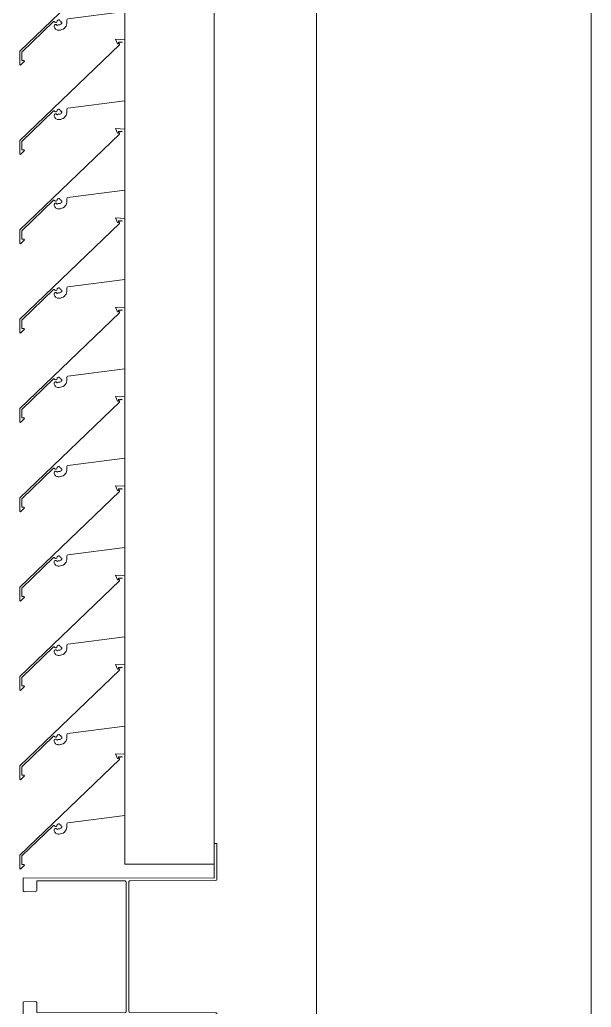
# Model space of a CAD drawing. Header units: millimetres. Extents: x -220592 to 404889, y -217665 to 38245.
# Drawn here: x 7742.18 to 7746.34, y -47967.79 to -47960.6 of the extents above; entities that cross this region are included whole.
import ezdxf

# ---------------------------------------------------------------- set-up
doc = ezdxf.new("R2010")
doc.units = ezdxf.units.MM
doc.linetypes.add('XKITLINE00', pattern=[0])
doc.layers.add('Part', color=7, linetype='Continuous', lineweight=0)

# ---------------------------------------------------------------- blocks, each defined once
blk = doc.blocks.new('*A15047')
at = {"layer": 'Part', "color": 7, "linetype": 'XKITLINE00', "lineweight": 0}
for p, q in [((8.69, 356.643483), (8.69, 102.780027)), ((6.69, 102.780027), (6.69, 273.099959))]:
    blk.add_line(p, q, dxfattribs=at)
blk = doc.blocks.new('*A15753')
at = {"layer": 'Part', "color": 7, "linetype": 'XKITLINE00', "lineweight": 0}
for p, q in [((5.944368, 243.365225), (5.944412, 243.615225)), ((5.944412, 243.615225), (5.964412, 243.615222)), ((5.964412, 243.615222), (5.964367, 243.355222)), ((4.555113, 243.271641), (4.554368, 243.365468)), ((4.554368, 243.365468), (5.944368, 243.365225)), ((4.654365, 243.34545), (4.654353, 243.27545)), ((5.298192, 243.344577), (4.654365, 243.34545)), ((5.302679, 243.340893), (5.298192, 243.344577)), ((5.304363, 243.335337), (5.302679, 243.340893)), ((5.303437, 242.39151), (5.304363, 243.335337)), ((5.324363, 243.335333), (5.324199, 242.395333)), ((5.325125, 243.33916), (5.324363, 243.335333)), ((5.328809, 243.343647), (5.325125, 243.33916)), ((5.334365, 243.345332), (5.328809, 243.343647)), ((5.958192, 243.345984), (5.334365, 243.345332)), ((5.96268, 243.349666), (5.958192, 243.345984)), ((5.964367, 243.355222), (5.96268, 243.349666)), ((4.558796, 243.267152), (4.555113, 243.271641)), ((4.564351, 243.265466), (4.558796, 243.267152)), ((4.648178, 243.266213), (4.564351, 243.265466)), ((4.652666, 243.269895), (4.648178, 243.266213)), ((4.654353, 243.27545), (4.652666, 243.269895)), ((4.554194, 242.365468), (4.55421, 242.455468)), ((4.55421, 242.455468), (4.555896, 242.461023)), ((4.555896, 242.461023), (4.560384, 242.464706)), ((4.560384, 242.464706), (4.644211, 242.465452)), ((4.644211, 242.465452), (4.649767, 242.463766)), ((4.649767, 242.463766), (4.653449, 242.459277)), ((4.653449, 242.459277), (4.654197, 242.38545)), ((4.654197, 242.38545), (5.294197, 242.385339)), ((5.294197, 242.385339), (5.299753, 242.387023)), ((5.299753, 242.387023), (5.303437, 242.39151)), ((5.324199, 242.395333), (5.325883, 242.389777)), ((5.325883, 242.389777), (5.330371, 242.386094)), ((5.330371, 242.386094), (5.954197, 242.385223)), ((5.954197, 242.385223), (5.959753, 242.383537)), ((5.959753, 242.383537), (5.963435, 242.379049)), ((5.963435, 242.379049), (5.96415, 242.115222)), ((5.944194, 242.365225), (4.554194, 242.365468)), ((5.94415, 242.115225), (5.944194, 242.365225)), ((5.96415, 242.115222), (5.94415, 242.115225))]:
    blk.add_line(p, q, dxfattribs=at)
blk = doc.blocks.new('*A15760')
at = {"layer": 'Part', "color": 7, "linetype": 'XKITLINE00', "lineweight": 0}
for p, q in [((5.255094, 250.077984), (4.529972, 249.381738)), ((5.294696, 250.115326), (5.227201, 250.11794)), ((5.227201, 250.11794), (5.242736, 250.084453)), ((5.242736, 250.084453), (5.247859, 250.084865)), ((5.247859, 250.084865), (5.247988, 250.097056)), ((5.247988, 250.097056), (5.272971, 250.100196)), ((5.257991, 250.096527), (5.255094, 250.077984)), ((5.275007, 250.093623), (5.257991, 250.096527)), ((5.272971, 250.100196), (5.275007, 250.093623)), ((4.880888, 249.616618), (5.294696, 249.669622)), ((4.545007, 249.375371), (4.776023, 249.596774)), ((4.776023, 249.596774), (4.781182, 249.597866)), ((4.78333, 249.571956), (4.78069, 249.566482)), ((4.78069, 249.566482), (4.781186, 249.558712)), ((4.781182, 249.597866), (4.784837, 249.593239)), ((4.781186, 249.558712), (4.782921, 249.553216)), ((4.788474, 249.575193), (4.78333, 249.571956)), ((4.784837, 249.593239), (4.789301, 249.589385)), ((4.794552, 249.575205), (4.788474, 249.575193)), ((4.789301, 249.589385), (4.795195, 249.589591)), ((4.799708, 249.571987), (4.794552, 249.575205)), ((4.795195, 249.589591), (4.799378, 249.593748)), ((4.799378, 249.593748), (4.802492, 249.601322)), ((4.80265, 249.566515), (4.799708, 249.571987)), ((4.802492, 249.601322), (4.807159, 249.606108)), ((4.80468, 249.571496), (4.80265, 249.566515)), ((4.809491, 249.573903), (4.80468, 249.571496)), ((4.807159, 249.606108), (4.813235, 249.608898)), ((4.815409, 249.572998), (4.809491, 249.573903)), ((4.813235, 249.608898), (4.819907, 249.60932)), ((4.821909, 249.573342), (4.815409, 249.572998)), ((4.819907, 249.60932), (4.822229, 249.60193)), ((4.827877, 249.57594), (4.821909, 249.573342)), ((4.822229, 249.60193), (4.829394, 249.600986)), ((4.832559, 249.580462), (4.827877, 249.57594)), ((4.829394, 249.600986), (4.828225, 249.593926)), ((4.828225, 249.593926), (4.83593, 249.59282)), ((4.835361, 249.586336), (4.832559, 249.580462)), ((4.83593, 249.59282), (4.835361, 249.586336)), ((4.854591, 249.548618), (4.861687, 249.556005)), ((4.861687, 249.556005), (4.867327, 249.564555)), ((4.867327, 249.564555), (4.871325, 249.573985)), ((4.871325, 249.573985), (4.873548, 249.583984)), ((4.872437, 249.604354), (4.872676, 249.609876)), ((4.873923, 249.59422), (4.872437, 249.604354)), ((4.872676, 249.609876), (4.875813, 249.614428)), ((4.873548, 249.583984), (4.873923, 249.59422)), ((4.875813, 249.614428), (4.880888, 249.616618)), ((4.782921, 249.553216), (4.785675, 249.548153)), ((4.785675, 249.548153), (4.789347, 249.54371)), ((4.789347, 249.54371), (4.7938, 249.540052)), ((4.7938, 249.540052), (4.79887, 249.537312)), ((4.79887, 249.537312), (4.804371, 249.535593)), ((4.804371, 249.535593), (4.810099, 249.534957)), ((4.810099, 249.534957), (4.816898, 249.534859)), ((4.816898, 249.534859), (4.827111, 249.535644)), ((4.827111, 249.535644), (4.837012, 249.538267)), ((4.837012, 249.538267), (4.846275, 249.54264)), ((4.846275, 249.54264), (4.854591, 249.548618)), ((4.529972, 249.381738), (4.530525, 249.282587)), ((4.54535, 249.314025), (4.545007, 249.375371)), ((4.530525, 249.282587), (4.535206, 249.280119)), ((4.535206, 249.280119), (4.563855, 249.309007)), ((4.56277, 249.313928), (4.54535, 249.314025)), ((4.563855, 249.309007), (4.56277, 249.313928))]:
    blk.add_line(p, q, dxfattribs=at)
blk = doc.blocks.new('*A15761')
at = {"layer": 'Part', "color": 7, "linetype": 'XKITLINE00', "lineweight": 0}
for p, q in [((5.255094, 249.427984), (4.529972, 248.731738)), ((5.294696, 249.465326), (5.227201, 249.46794)), ((5.227201, 249.46794), (5.242736, 249.434453)), ((5.242736, 249.434453), (5.247859, 249.434865)), ((5.247859, 249.434865), (5.247988, 249.447056)), ((5.247988, 249.447056), (5.272971, 249.450196)), ((5.257991, 249.446527), (5.255094, 249.427984)), ((5.275007, 249.443623), (5.257991, 249.446527)), ((5.272971, 249.450196), (5.275007, 249.443623)), ((4.880888, 248.966618), (5.294696, 249.019622)), ((4.545007, 248.725371), (4.776023, 248.946774)), ((4.776023, 248.946774), (4.781182, 248.947866)), ((4.78333, 248.921956), (4.78069, 248.916482)), ((4.78069, 248.916482), (4.781186, 248.908712)), ((4.781182, 248.947866), (4.784837, 248.943239)), ((4.781186, 248.908712), (4.782921, 248.903216)), ((4.788474, 248.925193), (4.78333, 248.921956)), ((4.784837, 248.943239), (4.789301, 248.939385)), ((4.794552, 248.925205), (4.788474, 248.925193)), ((4.789301, 248.939385), (4.795195, 248.939591)), ((4.799708, 248.921987), (4.794552, 248.925205)), ((4.795195, 248.939591), (4.799378, 248.943748)), ((4.799378, 248.943748), (4.802492, 248.951322)), ((4.80265, 248.916515), (4.799708, 248.921987)), ((4.802492, 248.951322), (4.807159, 248.956108)), ((4.80468, 248.921496), (4.80265, 248.916515)), ((4.809491, 248.923903), (4.80468, 248.921496)), ((4.807159, 248.956108), (4.813235, 248.958898)), ((4.815409, 248.922998), (4.809491, 248.923903)), ((4.813235, 248.958898), (4.819907, 248.95932)), ((4.821909, 248.923342), (4.815409, 248.922998)), ((4.819907, 248.95932), (4.822229, 248.95193)), ((4.827877, 248.92594), (4.821909, 248.923342)), ((4.822229, 248.95193), (4.829394, 248.950986)), ((4.832559, 248.930462), (4.827877, 248.92594)), ((4.829394, 248.950986), (4.828225, 248.943926)), ((4.828225, 248.943926), (4.83593, 248.94282)), ((4.835361, 248.936336), (4.832559, 248.930462)), ((4.83593, 248.94282), (4.835361, 248.936336)), ((4.861687, 248.906005), (4.867327, 248.914555)), ((4.867327, 248.914555), (4.871325, 248.923985)), ((4.871325, 248.923985), (4.873548, 248.933984)), ((4.872437, 248.954354), (4.872676, 248.959876)), ((4.873923, 248.94422), (4.872437, 248.954354)), ((4.872676, 248.959876), (4.875813, 248.964428)), ((4.873548, 248.933984), (4.873923, 248.94422)), ((4.875813, 248.964428), (4.880888, 248.966618)), ((4.782921, 248.903216), (4.785675, 248.898153)), ((4.785675, 248.898153), (4.789347, 248.89371)), ((4.789347, 248.89371), (4.7938, 248.890052)), ((4.7938, 248.890052), (4.79887, 248.887312)), ((4.79887, 248.887312), (4.804371, 248.885593)), ((4.804371, 248.885593), (4.810099, 248.884957)), ((4.810099, 248.884957), (4.816898, 248.884859)), ((4.816898, 248.884859), (4.827111, 248.885644)), ((4.827111, 248.885644), (4.837012, 248.888267)), ((4.837012, 248.888267), (4.846275, 248.89264)), ((4.846275, 248.89264), (4.854591, 248.898618)), ((4.854591, 248.898618), (4.861687, 248.906005)), ((4.529972, 248.731738), (4.530525, 248.632587)), ((4.54535, 248.664025), (4.545007, 248.725371)), ((4.530525, 248.632587), (4.535206, 248.630119)), ((4.535206, 248.630119), (4.563855, 248.659007)), ((4.56277, 248.663928), (4.54535, 248.664025)), ((4.563855, 248.659007), (4.56277, 248.663928))]:
    blk.add_line(p, q, dxfattribs=at)
blk = doc.blocks.new('*A15762')
at = {"layer": 'Part', "color": 7, "linetype": 'XKITLINE00', "lineweight": 0}
for p, q in [((5.255094, 248.777984), (4.529972, 248.081738)), ((5.294696, 248.815326), (5.227201, 248.81794)), ((5.227201, 248.81794), (5.242736, 248.784453)), ((5.242736, 248.784453), (5.247859, 248.784865)), ((5.247859, 248.784865), (5.247988, 248.797056)), ((5.247988, 248.797056), (5.272971, 248.800196)), ((5.257991, 248.796527), (5.255094, 248.777984)), ((5.275007, 248.793623), (5.257991, 248.796527)), ((5.272971, 248.800196), (5.275007, 248.793623)), ((4.880888, 248.316618), (5.294696, 248.369622)), ((4.545007, 248.075371), (4.776023, 248.296774)), ((4.776023, 248.296774), (4.781182, 248.297866)), ((4.78333, 248.271956), (4.78069, 248.266482)), ((4.78069, 248.266482), (4.781186, 248.258712)), ((4.781182, 248.297866), (4.784837, 248.293239)), ((4.788474, 248.275193), (4.78333, 248.271956)), ((4.784837, 248.293239), (4.789301, 248.289385)), ((4.794552, 248.275205), (4.788474, 248.275193)), ((4.789301, 248.289385), (4.795195, 248.289591)), ((4.799708, 248.271987), (4.794552, 248.275205)), ((4.795195, 248.289591), (4.799378, 248.293748)), ((4.799378, 248.293748), (4.802492, 248.301322)), ((4.80265, 248.266515), (4.799708, 248.271987)), ((4.802492, 248.301322), (4.807159, 248.306108)), ((4.80468, 248.271496), (4.80265, 248.266515)), ((4.809491, 248.273903), (4.80468, 248.271496)), ((4.807159, 248.306108), (4.813235, 248.308898)), ((4.815409, 248.272998), (4.809491, 248.273903)), ((4.813235, 248.308898), (4.819907, 248.30932)), ((4.821909, 248.273342), (4.815409, 248.272998)), ((4.819907, 248.30932), (4.822229, 248.30193)), ((4.827877, 248.27594), (4.821909, 248.273342)), ((4.822229, 248.30193), (4.829394, 248.300986)), ((4.832559, 248.280462), (4.827877, 248.27594)), ((4.829394, 248.300986), (4.828225, 248.293926)), ((4.828225, 248.293926), (4.83593, 248.29282)), ((4.835361, 248.286336), (4.832559, 248.280462)), ((4.83593, 248.29282), (4.835361, 248.286336)), ((4.861687, 248.256005), (4.867327, 248.264555)), ((4.867327, 248.264555), (4.871325, 248.273985)), ((4.871325, 248.273985), (4.873548, 248.283984)), ((4.872437, 248.304354), (4.872676, 248.309876)), ((4.873923, 248.29422), (4.872437, 248.304354)), ((4.872676, 248.309876), (4.875813, 248.314428)), ((4.873548, 248.283984), (4.873923, 248.29422)), ((4.875813, 248.314428), (4.880888, 248.316618)), ((4.781186, 248.258712), (4.782921, 248.253216)), ((4.782921, 248.253216), (4.785675, 248.248153)), ((4.785675, 248.248153), (4.789347, 248.24371)), ((4.789347, 248.24371), (4.7938, 248.240052)), ((4.7938, 248.240052), (4.79887, 248.237312)), ((4.79887, 248.237312), (4.804371, 248.235593)), ((4.804371, 248.235593), (4.810099, 248.234957)), ((4.810099, 248.234957), (4.816898, 248.234859)), ((4.816898, 248.234859), (4.827111, 248.235644)), ((4.827111, 248.235644), (4.837012, 248.238267)), ((4.837012, 248.238267), (4.846275, 248.24264)), ((4.846275, 248.24264), (4.854591, 248.248618)), ((4.854591, 248.248618), (4.861687, 248.256005)), ((4.529972, 248.081738), (4.530525, 247.982587)), ((4.54535, 248.014025), (4.545007, 248.075371)), ((4.530525, 247.982587), (4.535206, 247.980119)), ((4.535206, 247.980119), (4.563855, 248.009007)), ((4.56277, 248.013928), (4.54535, 248.014025)), ((4.563855, 248.009007), (4.56277, 248.013928))]:
    blk.add_line(p, q, dxfattribs=at)
blk = doc.blocks.new('*A15763')
at = {"layer": 'Part', "color": 7, "linetype": 'XKITLINE00', "lineweight": 0}
for p, q in [((5.255094, 248.127984), (4.529972, 247.431738)), ((5.294696, 248.165326), (5.227201, 248.16794)), ((5.227201, 248.16794), (5.242736, 248.134453)), ((5.242736, 248.134453), (5.247859, 248.134865)), ((5.247859, 248.134865), (5.247988, 248.147056)), ((5.247988, 248.147056), (5.272971, 248.150196)), ((5.257991, 248.146527), (5.255094, 248.127984)), ((5.275007, 248.143623), (5.257991, 248.146527)), ((5.272971, 248.150196), (5.275007, 248.143623)), ((4.880888, 247.666618), (5.294696, 247.719622)), ((4.545007, 247.425371), (4.776023, 247.646774)), ((4.776023, 247.646774), (4.781182, 247.647866)), ((4.78333, 247.621956), (4.78069, 247.616482)), ((4.78069, 247.616482), (4.781186, 247.608712)), ((4.781182, 247.647866), (4.784837, 247.643239)), ((4.788474, 247.625193), (4.78333, 247.621956)), ((4.784837, 247.643239), (4.789301, 247.639385)), ((4.794552, 247.625205), (4.788474, 247.625193)), ((4.789301, 247.639385), (4.795195, 247.639591)), ((4.799708, 247.621987), (4.794552, 247.625205)), ((4.795195, 247.639591), (4.799378, 247.643748)), ((4.799378, 247.643748), (4.802492, 247.651322)), ((4.80265, 247.616515), (4.799708, 247.621987)), ((4.802492, 247.651322), (4.807159, 247.656108)), ((4.80468, 247.621496), (4.80265, 247.616515)), ((4.809491, 247.623903), (4.80468, 247.621496)), ((4.807159, 247.656108), (4.813235, 247.658898)), ((4.815409, 247.622998), (4.809491, 247.623903)), ((4.813235, 247.658898), (4.819907, 247.65932)), ((4.821909, 247.623342), (4.815409, 247.622998)), ((4.819907, 247.65932), (4.822229, 247.65193)), ((4.827877, 247.62594), (4.821909, 247.623342)), ((4.822229, 247.65193), (4.829394, 247.650986)), ((4.832559, 247.630462), (4.827877, 247.62594)), ((4.829394, 247.650986), (4.828225, 247.643926)), ((4.828225, 247.643926), (4.83593, 247.64282)), ((4.835361, 247.636336), (4.832559, 247.630462)), ((4.83593, 247.64282), (4.835361, 247.636336)), ((4.861687, 247.606005), (4.867327, 247.614555)), ((4.867327, 247.614555), (4.871325, 247.623985)), ((4.871325, 247.623985), (4.873548, 247.633984)), ((4.872437, 247.654354), (4.872676, 247.659876)), ((4.873923, 247.64422), (4.872437, 247.654354)), ((4.872676, 247.659876), (4.875813, 247.664428)), ((4.873548, 247.633984), (4.873923, 247.64422)), ((4.875813, 247.664428), (4.880888, 247.666618)), ((4.781186, 247.608712), (4.782921, 247.603216)), ((4.782921, 247.603216), (4.785675, 247.598153)), ((4.785675, 247.598153), (4.789347, 247.59371)), ((4.789347, 247.59371), (4.7938, 247.590052)), ((4.7938, 247.590052), (4.79887, 247.587312)), ((4.79887, 247.587312), (4.804371, 247.585593)), ((4.804371, 247.585593), (4.810099, 247.584957)), ((4.810099, 247.584957), (4.816898, 247.584859)), ((4.816898, 247.584859), (4.827111, 247.585644)), ((4.827111, 247.585644), (4.837012, 247.588267)), ((4.837012, 247.588267), (4.846275, 247.59264)), ((4.846275, 247.59264), (4.854591, 247.598618)), ((4.854591, 247.598618), (4.861687, 247.606005)), ((4.529972, 247.431738), (4.530525, 247.332587)), ((4.54535, 247.364025), (4.545007, 247.425371)), ((4.530525, 247.332587), (4.535206, 247.330119)), ((4.535206, 247.330119), (4.563855, 247.359007)), ((4.56277, 247.363928), (4.54535, 247.364025)), ((4.563855, 247.359007), (4.56277, 247.363928))]:
    blk.add_line(p, q, dxfattribs=at)
blk = doc.blocks.new('*A15764')
at = {"layer": 'Part', "color": 7, "linetype": 'XKITLINE00', "lineweight": 0}
for p, q in [((5.255094, 247.477984), (4.529972, 246.781738)), ((5.294696, 247.515326), (5.227201, 247.51794)), ((5.227201, 247.51794), (5.242736, 247.484453)), ((5.242736, 247.484453), (5.247859, 247.484865)), ((5.247859, 247.484865), (5.247988, 247.497056)), ((5.247988, 247.497056), (5.272971, 247.500196)), ((5.257991, 247.496527), (5.255094, 247.477984)), ((5.275007, 247.493623), (5.257991, 247.496527)), ((5.272971, 247.500196), (5.275007, 247.493623)), ((4.880888, 247.016618), (5.294696, 247.069622)), ((4.545007, 246.775371), (4.776023, 246.996774)), ((4.776023, 246.996774), (4.781182, 246.997866)), ((4.78333, 246.971956), (4.78069, 246.966482)), ((4.781182, 246.997866), (4.784837, 246.993239)), ((4.788474, 246.975193), (4.78333, 246.971956)), ((4.784837, 246.993239), (4.789301, 246.989385)), ((4.794552, 246.975205), (4.788474, 246.975193)), ((4.789301, 246.989385), (4.795195, 246.989591)), ((4.799708, 246.971987), (4.794552, 246.975205)), ((4.795195, 246.989591), (4.799378, 246.993748)), ((4.799378, 246.993748), (4.802492, 247.001322)), ((4.80265, 246.966515), (4.799708, 246.971987)), ((4.802492, 247.001322), (4.807159, 247.006108)), ((4.80468, 246.971496), (4.80265, 246.966515)), ((4.809491, 246.973903), (4.80468, 246.971496)), ((4.807159, 247.006108), (4.813235, 247.008898)), ((4.815409, 246.972998), (4.809491, 246.973903)), ((4.813235, 247.008898), (4.819907, 247.00932)), ((4.821909, 246.973342), (4.815409, 246.972998)), ((4.819907, 247.00932), (4.822229, 247.00193)), ((4.827877, 246.97594), (4.821909, 246.973342)), ((4.822229, 247.00193), (4.829394, 247.000986)), ((4.832559, 246.980462), (4.827877, 246.97594)), ((4.829394, 247.000986), (4.828225, 246.993926)), ((4.828225, 246.993926), (4.83593, 246.99282)), ((4.835361, 246.986336), (4.832559, 246.980462)), ((4.83593, 246.99282), (4.835361, 246.986336)), ((4.867327, 246.964555), (4.871325, 246.973985)), ((4.871325, 246.973985), (4.873548, 246.983984)), ((4.872437, 247.004354), (4.872676, 247.009876)), ((4.873923, 246.99422), (4.872437, 247.004354)), ((4.872676, 247.009876), (4.875813, 247.014428)), ((4.873548, 246.983984), (4.873923, 246.99422)), ((4.875813, 247.014428), (4.880888, 247.016618)), ((4.78069, 246.966482), (4.781186, 246.958712)), ((4.781186, 246.958712), (4.782921, 246.953216)), ((4.782921, 246.953216), (4.785675, 246.948153)), ((4.785675, 246.948153), (4.789347, 246.94371)), ((4.789347, 246.94371), (4.7938, 246.940052)), ((4.7938, 246.940052), (4.79887, 246.937312)), ((4.79887, 246.937312), (4.804371, 246.935593)), ((4.804371, 246.935593), (4.810099, 246.934957)), ((4.810099, 246.934957), (4.816898, 246.934859)), ((4.816898, 246.934859), (4.827111, 246.935644)), ((4.827111, 246.935644), (4.837012, 246.938267)), ((4.837012, 246.938267), (4.846275, 246.94264)), ((4.846275, 246.94264), (4.854591, 246.948618)), ((4.854591, 246.948618), (4.861687, 246.956005)), ((4.861687, 246.956005), (4.867327, 246.964555)), ((4.529972, 246.781738), (4.530525, 246.682587)), ((4.54535, 246.714025), (4.545007, 246.775371)), ((4.530525, 246.682587), (4.535206, 246.680119)), ((4.535206, 246.680119), (4.563855, 246.709007)), ((4.56277, 246.713928), (4.54535, 246.714025)), ((4.563855, 246.709007), (4.56277, 246.713928))]:
    blk.add_line(p, q, dxfattribs=at)
blk = doc.blocks.new('*A15765')
at = {"layer": 'Part', "color": 7, "linetype": 'XKITLINE00', "lineweight": 0}
for p, q in [((5.255094, 246.827984), (4.529972, 246.131738)), ((5.294696, 246.865326), (5.227201, 246.86794)), ((5.227201, 246.86794), (5.242736, 246.834453)), ((5.242736, 246.834453), (5.247859, 246.834865)), ((5.247859, 246.834865), (5.247988, 246.847056)), ((5.247988, 246.847056), (5.272971, 246.850196)), ((5.257991, 246.846527), (5.255094, 246.827984)), ((5.275007, 246.843623), (5.257991, 246.846527)), ((5.272971, 246.850196), (5.275007, 246.843623)), ((4.880888, 246.366618), (5.294696, 246.419622)), ((4.545007, 246.125371), (4.776023, 246.346774)), ((4.776023, 246.346774), (4.781182, 246.347866)), ((4.78333, 246.321956), (4.78069, 246.316482)), ((4.781182, 246.347866), (4.784837, 246.343239)), ((4.788474, 246.325193), (4.78333, 246.321956)), ((4.784837, 246.343239), (4.789301, 246.339385)), ((4.794552, 246.325205), (4.788474, 246.325193)), ((4.789301, 246.339385), (4.795195, 246.339591)), ((4.799708, 246.321987), (4.794552, 246.325205)), ((4.795195, 246.339591), (4.799378, 246.343748)), ((4.799378, 246.343748), (4.802492, 246.351322)), ((4.80265, 246.316515), (4.799708, 246.321987)), ((4.802492, 246.351322), (4.807159, 246.356108)), ((4.80468, 246.321496), (4.80265, 246.316515)), ((4.809491, 246.323903), (4.80468, 246.321496)), ((4.807159, 246.356108), (4.813235, 246.358898)), ((4.815409, 246.322998), (4.809491, 246.323903)), ((4.813235, 246.358898), (4.819907, 246.35932)), ((4.821909, 246.323342), (4.815409, 246.322998)), ((4.819907, 246.35932), (4.822229, 246.35193)), ((4.827877, 246.32594), (4.821909, 246.323342)), ((4.822229, 246.35193), (4.829394, 246.350986)), ((4.832559, 246.330462), (4.827877, 246.32594)), ((4.829394, 246.350986), (4.828225, 246.343926)), ((4.828225, 246.343926), (4.83593, 246.34282)), ((4.835361, 246.336336), (4.832559, 246.330462)), ((4.83593, 246.34282), (4.835361, 246.336336)), ((4.867327, 246.314555), (4.871325, 246.323985)), ((4.871325, 246.323985), (4.873548, 246.333984)), ((4.872437, 246.354354), (4.872676, 246.359876)), ((4.873923, 246.34422), (4.872437, 246.354354)), ((4.872676, 246.359876), (4.875813, 246.364428)), ((4.873548, 246.333984), (4.873923, 246.34422)), ((4.875813, 246.364428), (4.880888, 246.366618)), ((4.78069, 246.316482), (4.781186, 246.308712)), ((4.781186, 246.308712), (4.782921, 246.303216)), ((4.782921, 246.303216), (4.785675, 246.298153)), ((4.785675, 246.298153), (4.789347, 246.29371)), ((4.789347, 246.29371), (4.7938, 246.290052)), ((4.7938, 246.290052), (4.79887, 246.287312)), ((4.79887, 246.287312), (4.804371, 246.285593)), ((4.804371, 246.285593), (4.810099, 246.284957)), ((4.810099, 246.284957), (4.816898, 246.284859)), ((4.816898, 246.284859), (4.827111, 246.285644)), ((4.827111, 246.285644), (4.837012, 246.288267)), ((4.837012, 246.288267), (4.846275, 246.29264)), ((4.846275, 246.29264), (4.854591, 246.298618)), ((4.854591, 246.298618), (4.861687, 246.306005)), ((4.861687, 246.306005), (4.867327, 246.314555)), ((4.529972, 246.131738), (4.530525, 246.032587)), ((4.54535, 246.064025), (4.545007, 246.125371)), ((4.535206, 246.030119), (4.563855, 246.059007)), ((4.56277, 246.063928), (4.54535, 246.064025)), ((4.563855, 246.059007), (4.56277, 246.063928)), ((4.530525, 246.032587), (4.535206, 246.030119))]:
    blk.add_line(p, q, dxfattribs=at)
blk = doc.blocks.new('*A15766')
at = {"layer": 'Part', "color": 7, "linetype": 'XKITLINE00', "lineweight": 0}
for p, q in [((5.255094, 246.177984), (4.529972, 245.481738)), ((5.294696, 246.215326), (5.227201, 246.21794)), ((5.227201, 246.21794), (5.242736, 246.184453)), ((5.242736, 246.184453), (5.247859, 246.184865)), ((5.247859, 246.184865), (5.247988, 246.197056)), ((5.247988, 246.197056), (5.272971, 246.200196)), ((5.257991, 246.196527), (5.255094, 246.177984)), ((5.275007, 246.193623), (5.257991, 246.196527)), ((5.272971, 246.200196), (5.275007, 246.193623)), ((4.880888, 245.716618), (5.294696, 245.769622)), ((4.545007, 245.475371), (4.776023, 245.696774)), ((4.776023, 245.696774), (4.781182, 245.697866)), ((4.781182, 245.697866), (4.784837, 245.693239)), ((4.788474, 245.675193), (4.78333, 245.671956)), ((4.784837, 245.693239), (4.789301, 245.689385)), ((4.794552, 245.675205), (4.788474, 245.675193)), ((4.789301, 245.689385), (4.795195, 245.689591)), ((4.799708, 245.671987), (4.794552, 245.675205)), ((4.795195, 245.689591), (4.799378, 245.693748)), ((4.799378, 245.693748), (4.802492, 245.701322)), ((4.802492, 245.701322), (4.807159, 245.706108)), ((4.807159, 245.706108), (4.813235, 245.708898)), ((4.813235, 245.708898), (4.819907, 245.70932)), ((4.819907, 245.70932), (4.822229, 245.70193)), ((4.827877, 245.67594), (4.821909, 245.673342)), ((4.822229, 245.70193), (4.829394, 245.700986)), ((4.832559, 245.680462), (4.827877, 245.67594)), ((4.829394, 245.700986), (4.828225, 245.693926)), ((4.828225, 245.693926), (4.83593, 245.69282)), ((4.835361, 245.686336), (4.832559, 245.680462)), ((4.83593, 245.69282), (4.835361, 245.686336)), ((4.871325, 245.673985), (4.873548, 245.683984)), ((4.872437, 245.704354), (4.872676, 245.709876)), ((4.873923, 245.69422), (4.872437, 245.704354)), ((4.872676, 245.709876), (4.875813, 245.714428)), ((4.873548, 245.683984), (4.873923, 245.69422)), ((4.875813, 245.714428), (4.880888, 245.716618)), ((4.78333, 245.671956), (4.78069, 245.666482)), ((4.78069, 245.666482), (4.781186, 245.658712)), ((4.781186, 245.658712), (4.782921, 245.653216)), ((4.782921, 245.653216), (4.785675, 245.648153)), ((4.785675, 245.648153), (4.789347, 245.64371)), ((4.789347, 245.64371), (4.7938, 245.640052)), ((4.7938, 245.640052), (4.79887, 245.637312)), ((4.79887, 245.637312), (4.804371, 245.635593)), ((4.80265, 245.666515), (4.799708, 245.671987)), ((4.80468, 245.671496), (4.80265, 245.666515)), ((4.804371, 245.635593), (4.810099, 245.634957)), ((4.809491, 245.673903), (4.80468, 245.671496)), ((4.815409, 245.672998), (4.809491, 245.673903)), ((4.810099, 245.634957), (4.816898, 245.634859)), ((4.821909, 245.673342), (4.815409, 245.672998)), ((4.816898, 245.634859), (4.827111, 245.635644)), ((4.827111, 245.635644), (4.837012, 245.638267)), ((4.837012, 245.638267), (4.846275, 245.64264)), ((4.846275, 245.64264), (4.854591, 245.648618)), ((4.854591, 245.648618), (4.861687, 245.656005)), ((4.861687, 245.656005), (4.867327, 245.664555)), ((4.867327, 245.664555), (4.871325, 245.673985)), ((4.529972, 245.481738), (4.530525, 245.382587)), ((4.54535, 245.414025), (4.545007, 245.475371)), ((4.535206, 245.380119), (4.563855, 245.409007)), ((4.56277, 245.413928), (4.54535, 245.414025)), ((4.563855, 245.409007), (4.56277, 245.413928)), ((4.530525, 245.382587), (4.535206, 245.380119))]:
    blk.add_line(p, q, dxfattribs=at)
blk = doc.blocks.new('*A15767')
at = {"layer": 'Part', "color": 7, "linetype": 'XKITLINE00', "lineweight": 0}
for p, q in [((5.294696, 245.565326), (5.227201, 245.56794)), ((5.227201, 245.56794), (5.242736, 245.534453)), ((5.242736, 245.534453), (5.247859, 245.534865)), ((5.247859, 245.534865), (5.247988, 245.547056)), ((5.247988, 245.547056), (5.272971, 245.550196)), ((5.257991, 245.546527), (5.255094, 245.527984)), ((5.275007, 245.543623), (5.257991, 245.546527)), ((5.272971, 245.550196), (5.275007, 245.543623)), ((5.255094, 245.527984), (4.529972, 244.831738)), ((4.880888, 245.066618), (5.294696, 245.119622)), ((4.545007, 244.825371), (4.776023, 245.046774)), ((4.776023, 245.046774), (4.781182, 245.047866)), ((4.781182, 245.047866), (4.784837, 245.043239)), ((4.784837, 245.043239), (4.789301, 245.039385)), ((4.789301, 245.039385), (4.795195, 245.039591)), ((4.795195, 245.039591), (4.799378, 245.043748)), ((4.799378, 245.043748), (4.802492, 245.051322)), ((4.802492, 245.051322), (4.807159, 245.056108)), ((4.807159, 245.056108), (4.813235, 245.058898)), ((4.813235, 245.058898), (4.819907, 245.05932)), ((4.819907, 245.05932), (4.822229, 245.05193)), ((4.822229, 245.05193), (4.829394, 245.050986)), ((4.832559, 245.030462), (4.827877, 245.02594)), ((4.829394, 245.050986), (4.828225, 245.043926)), ((4.828225, 245.043926), (4.83593, 245.04282)), ((4.835361, 245.036336), (4.832559, 245.030462)), ((4.83593, 245.04282), (4.835361, 245.036336)), ((4.871325, 245.023985), (4.873548, 245.033984)), ((4.872437, 245.054354), (4.872676, 245.059876)), ((4.873923, 245.04422), (4.872437, 245.054354)), ((4.872676, 245.059876), (4.875813, 245.064428)), ((4.873548, 245.033984), (4.873923, 245.04422)), ((4.875813, 245.064428), (4.880888, 245.066618)), ((4.78333, 245.021956), (4.78069, 245.016482)), ((4.78069, 245.016482), (4.781186, 245.008712)), ((4.781186, 245.008712), (4.782921, 245.003216)), ((4.782921, 245.003216), (4.785675, 244.998153)), ((4.788474, 245.025193), (4.78333, 245.021956)), ((4.785675, 244.998153), (4.789347, 244.99371)), ((4.794552, 245.025205), (4.788474, 245.025193)), ((4.789347, 244.99371), (4.7938, 244.990052)), ((4.7938, 244.990052), (4.79887, 244.987312)), ((4.799708, 245.021987), (4.794552, 245.025205)), ((4.79887, 244.987312), (4.804371, 244.985593)), ((4.80265, 245.016515), (4.799708, 245.021987)), ((4.80468, 245.021496), (4.80265, 245.016515)), ((4.804371, 244.985593), (4.810099, 244.984957)), ((4.809491, 245.023903), (4.80468, 245.021496)), ((4.815409, 245.022998), (4.809491, 245.023903)), ((4.810099, 244.984957), (4.816898, 244.984859)), ((4.821909, 245.023342), (4.815409, 245.022998)), ((4.816898, 244.984859), (4.827111, 244.985644)), ((4.827877, 245.02594), (4.821909, 245.023342)), ((4.827111, 244.985644), (4.837012, 244.988267)), ((4.837012, 244.988267), (4.846275, 244.99264)), ((4.846275, 244.99264), (4.854591, 244.998618)), ((4.854591, 244.998618), (4.861687, 245.006005)), ((4.861687, 245.006005), (4.867327, 245.014555)), ((4.867327, 245.014555), (4.871325, 245.023985)), ((4.529972, 244.831738), (4.530525, 244.732587)), ((4.54535, 244.764025), (4.545007, 244.825371)), ((4.535206, 244.730119), (4.563855, 244.759007)), ((4.56277, 244.763928), (4.54535, 244.764025)), ((4.563855, 244.759007), (4.56277, 244.763928)), ((4.530525, 244.732587), (4.535206, 244.730119))]:
    blk.add_line(p, q, dxfattribs=at)
blk = doc.blocks.new('*A15768')
at = {"layer": 'Part', "color": 7, "linetype": 'XKITLINE00', "lineweight": 0}
for p, q in [((5.294696, 244.915326), (5.227201, 244.91794)), ((5.227201, 244.91794), (5.242736, 244.884453)), ((5.242736, 244.884453), (5.247859, 244.884865)), ((5.247859, 244.884865), (5.247988, 244.897056)), ((5.247988, 244.897056), (5.272971, 244.900196)), ((5.257991, 244.896527), (5.255094, 244.877984)), ((5.275007, 244.893623), (5.257991, 244.896527)), ((5.272971, 244.900196), (5.275007, 244.893623)), ((5.255094, 244.877984), (4.529972, 244.181738)), ((4.880888, 244.416618), (5.294696, 244.469622)), ((4.545007, 244.175371), (4.776023, 244.396774)), ((4.776023, 244.396774), (4.781182, 244.397866)), ((4.781182, 244.397866), (4.784837, 244.393239)), ((4.784837, 244.393239), (4.789301, 244.389385)), ((4.789301, 244.389385), (4.795195, 244.389591)), ((4.795195, 244.389591), (4.799378, 244.393748)), ((4.799378, 244.393748), (4.802492, 244.401322)), ((4.802492, 244.401322), (4.807159, 244.406108)), ((4.807159, 244.406108), (4.813235, 244.408898)), ((4.813235, 244.408898), (4.819907, 244.40932)), ((4.819907, 244.40932), (4.822229, 244.40193)), ((4.822229, 244.40193), (4.829394, 244.400986)), ((4.829394, 244.400986), (4.828225, 244.393926)), ((4.828225, 244.393926), (4.83593, 244.39282)), ((4.835361, 244.386336), (4.832559, 244.380462)), ((4.83593, 244.39282), (4.835361, 244.386336)), ((4.871325, 244.373985), (4.873548, 244.383984)), ((4.872437, 244.404354), (4.872676, 244.409876)), ((4.873923, 244.39422), (4.872437, 244.404354)), ((4.872676, 244.409876), (4.875813, 244.414428)), ((4.873548, 244.383984), (4.873923, 244.39422)), ((4.875813, 244.414428), (4.880888, 244.416618)), ((4.78333, 244.371956), (4.78069, 244.366482)), ((4.78069, 244.366482), (4.781186, 244.358712)), ((4.781186, 244.358712), (4.782921, 244.353216)), ((4.782921, 244.353216), (4.785675, 244.348153)), ((4.788474, 244.375193), (4.78333, 244.371956)), ((4.785675, 244.348153), (4.789347, 244.34371)), ((4.794552, 244.375205), (4.788474, 244.375193)), ((4.789347, 244.34371), (4.7938, 244.340052)), ((4.7938, 244.340052), (4.79887, 244.337312)), ((4.799708, 244.371987), (4.794552, 244.375205)), ((4.79887, 244.337312), (4.804371, 244.335593)), ((4.80265, 244.366515), (4.799708, 244.371987)), ((4.80468, 244.371496), (4.80265, 244.366515)), ((4.804371, 244.335593), (4.810099, 244.334957)), ((4.809491, 244.373903), (4.80468, 244.371496)), ((4.815409, 244.372998), (4.809491, 244.373903)), ((4.810099, 244.334957), (4.816898, 244.334859)), ((4.821909, 244.373342), (4.815409, 244.372998)), ((4.816898, 244.334859), (4.827111, 244.335644)), ((4.827877, 244.37594), (4.821909, 244.373342)), ((4.827111, 244.335644), (4.837012, 244.338267)), ((4.832559, 244.380462), (4.827877, 244.37594)), ((4.837012, 244.338267), (4.846275, 244.34264)), ((4.846275, 244.34264), (4.854591, 244.348618)), ((4.854591, 244.348618), (4.861687, 244.356005)), ((4.861687, 244.356005), (4.867327, 244.364555)), ((4.867327, 244.364555), (4.871325, 244.373985)), ((4.529972, 244.181738), (4.530525, 244.082587)), ((4.54535, 244.114025), (4.545007, 244.175371)), ((4.535206, 244.080119), (4.563855, 244.109007)), ((4.56277, 244.113928), (4.54535, 244.114025)), ((4.563855, 244.109007), (4.56277, 244.113928)), ((4.530525, 244.082587), (4.535206, 244.080119))]:
    blk.add_line(p, q, dxfattribs=at)
blk = doc.blocks.new('*A15769')
at = {"layer": 'Part', "color": 7, "linetype": 'XKITLINE00', "lineweight": 0}
for p, q in [((5.294696, 244.265326), (5.227201, 244.26794)), ((5.227201, 244.26794), (5.242736, 244.234453)), ((5.247859, 244.234865), (5.247988, 244.247056)), ((5.247988, 244.247056), (5.272971, 244.250196)), ((5.257991, 244.246527), (5.255094, 244.227984)), ((5.275007, 244.243623), (5.257991, 244.246527)), ((5.272971, 244.250196), (5.275007, 244.243623)), ((5.255094, 244.227984), (4.529972, 243.531738)), ((5.242736, 244.234453), (5.247859, 244.234865)), ((4.880888, 243.766618), (5.294696, 243.819622)), ((4.545007, 243.525371), (4.776023, 243.746774)), ((4.776023, 243.746774), (4.781182, 243.747866)), ((4.781182, 243.747866), (4.784837, 243.743239)), ((4.784837, 243.743239), (4.789301, 243.739385)), ((4.789301, 243.739385), (4.795195, 243.739591)), ((4.795195, 243.739591), (4.799378, 243.743748)), ((4.799378, 243.743748), (4.802492, 243.751322)), ((4.802492, 243.751322), (4.807159, 243.756108)), ((4.807159, 243.756108), (4.813235, 243.758898)), ((4.813235, 243.758898), (4.819907, 243.75932)), ((4.819907, 243.75932), (4.822229, 243.75193)), ((4.822229, 243.75193), (4.829394, 243.750986)), ((4.829394, 243.750986), (4.828225, 243.743926)), ((4.828225, 243.743926), (4.83593, 243.74282)), ((4.835361, 243.736336), (4.832559, 243.730462)), ((4.83593, 243.74282), (4.835361, 243.736336)), ((4.872437, 243.754354), (4.872676, 243.759876)), ((4.873923, 243.74422), (4.872437, 243.754354)), ((4.872676, 243.759876), (4.875813, 243.764428)), ((4.873548, 243.733984), (4.873923, 243.74422)), ((4.875813, 243.764428), (4.880888, 243.766618)), ((4.78333, 243.721956), (4.78069, 243.716482)), ((4.78069, 243.716482), (4.781186, 243.708712)), ((4.781186, 243.708712), (4.782921, 243.703216)), ((4.782921, 243.703216), (4.785675, 243.698153)), ((4.788474, 243.725193), (4.78333, 243.721956)), ((4.785675, 243.698153), (4.789347, 243.69371)), ((4.794552, 243.725205), (4.788474, 243.725193)), ((4.789347, 243.69371), (4.7938, 243.690052)), ((4.7938, 243.690052), (4.79887, 243.687312)), ((4.799708, 243.721987), (4.794552, 243.725205)), ((4.79887, 243.687312), (4.804371, 243.685593)), ((4.80265, 243.716515), (4.799708, 243.721987)), ((4.80468, 243.721496), (4.80265, 243.716515)), ((4.804371, 243.685593), (4.810099, 243.684957)), ((4.809491, 243.723903), (4.80468, 243.721496)), ((4.815409, 243.722998), (4.809491, 243.723903)), ((4.810099, 243.684957), (4.816898, 243.684859)), ((4.821909, 243.723342), (4.815409, 243.722998)), ((4.816898, 243.684859), (4.827111, 243.685644)), ((4.827877, 243.72594), (4.821909, 243.723342)), ((4.827111, 243.685644), (4.837012, 243.688267)), ((4.832559, 243.730462), (4.827877, 243.72594)), ((4.837012, 243.688267), (4.846275, 243.69264)), ((4.846275, 243.69264), (4.854591, 243.698618)), ((4.854591, 243.698618), (4.861687, 243.706005)), ((4.861687, 243.706005), (4.867327, 243.714555)), ((4.867327, 243.714555), (4.871325, 243.723985)), ((4.871325, 243.723985), (4.873548, 243.733984)), ((4.529972, 243.531738), (4.530525, 243.432587)), ((4.54535, 243.464025), (4.545007, 243.525371)), ((4.535206, 243.430119), (4.563855, 243.459007)), ((4.56277, 243.463928), (4.54535, 243.464025)), ((4.563855, 243.459007), (4.56277, 243.463928)), ((4.530525, 243.432587), (4.535206, 243.430119))]:
    blk.add_line(p, q, dxfattribs=at)
blk = doc.blocks.new('*A15770')
at = {"layer": 'Part', "color": 7, "linetype": 'XKITLINE00', "lineweight": 0}
for p, q in [((5.294696, 255.96533), (5.944696, 255.96533)), ((5.294696, 255.96533), (5.294696, 243.465444)), ((5.944696, 255.96533), (5.944696, 243.465444)), ((5.294696, 243.465444), (5.944696, 243.465444))]:
    blk.add_line(p, q, dxfattribs=at)

msp = doc.modelspace()

# ---------------------------------------------------------------- block references
at = {"color": 7, "lineweight": 0}
for name in ['*A15047', '*A15770', '*A15760', '*A15761', '*A15762', '*A15763', '*A15764', '*A15765', '*A15766', '*A15767', '*A15768', '*A15769', '*A15753']:
    msp.add_blockref(name, (7737.6457, -48210.2152), dxfattribs=at)

doc.saveas('drawing.dxf')
